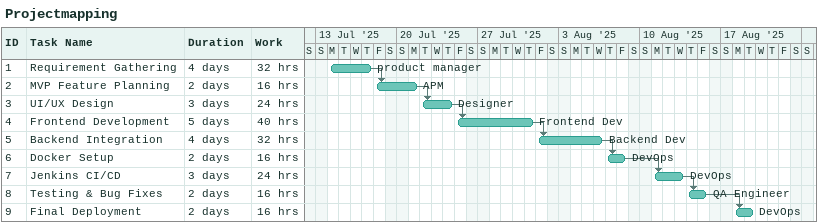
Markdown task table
Projectmapping

| ID | Task | Duration | Start | Finish | Predecessors | Resources | Work (h) |
|---|---|---|---|---|---|---|---|
| 1 | Requirement Gathering | 4d | 2025-07-14 | 2025-07-17 |  | product manager | 32 |
| 2 | MVP Feature Planning | 2d | 2025-07-18 | 2025-07-21 | 1 | APM | 16 |
| 3 | UI/UX Design | 3d | 2025-07-22 | 2025-07-24 | 2 | Designer | 24 |
| 4 | Frontend Development | 5d | 2025-07-25 | 2025-07-31 | 3 | Frontend Dev | 40 |
| 5 | Backend Integration | 4d | 2025-08-01 | 2025-08-06 | 4 | Backend Dev | 32 |
| 6 | Docker Setup | 2d | 2025-08-07 | 2025-08-08 | 5 | DevOps | 16 |
| 7 | Jenkins CI/CD | 3d | 2025-08-11 | 2025-08-13 | 6 | DevOps | 24 |
| 8 | Testing & Bug Fixes | 2d | 2025-08-14 | 2025-08-15 | 7 | QA Engineer | 16 |
| 9 | Final Deployment | 2d | 2025-08-18 | 2025-08-19 | 8 | DevOps | 16 |
